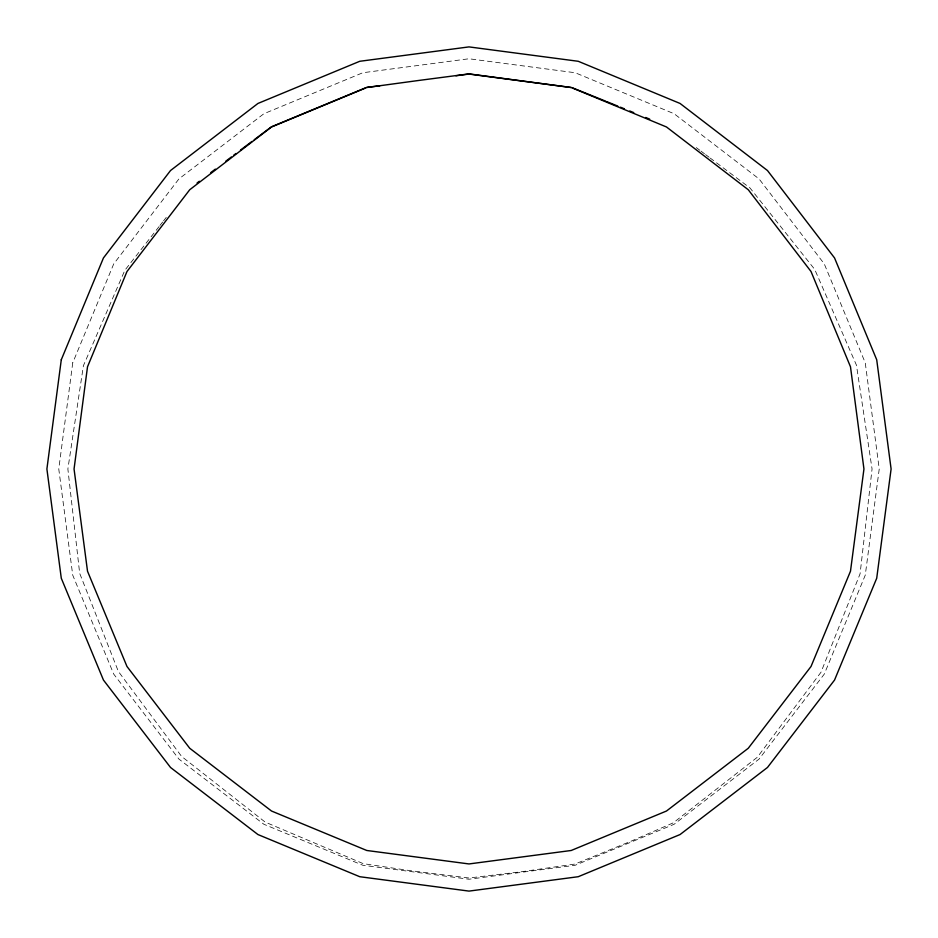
<?xml version="1.0" encoding="UTF-8"?>
<svg xmlns="http://www.w3.org/2000/svg" width="938" height="938" viewBox="0 0 938 938"><rect width="100%" height="100%" fill="white"/><g stroke="black" fill="none" stroke-linecap="round" stroke-linejoin="round"><path stroke-width="0.7" stroke-dasharray="4.69 3.52" d="M159.061 226.597L124.836 270.296L83.412 365.679L67.876 469L79.671 573.317L118.364 671.444L181.585 756.415L265.149 822.087L363.252 863.652L409.343 870.534L469 878.003L522.009 871.672L574.865 864.074L630.547 841.409L673.285 822.837L757.294 757.294L821.008 672.229L860.087 573.786L872.059 469L856.453 365.187L814.712 269.405L750.013 187.987L710.312 158.147M159.952 225.448L162.661 222.001M163.564 220.852L166.261 217.393M696.301 147.618L699.807 150.244M700.979 151.124L704.473 153.762M705.646 154.641L709.151 157.267M72.742 362.818L58.766 469L72.742 575.182L113.733 674.117L178.924 759.077L263.883 824.268L362.818 865.258L469 879.234L575.182 865.258L674.117 824.268L759.077 759.077L824.268 674.117L865.258 575.182L879.234 469L865.258 362.818L824.268 263.883L759.077 178.924L674.117 113.733L575.182 72.742L469 58.766L362.818 72.742L263.883 113.733L178.924 178.924L113.733 263.883L72.742 362.818"/><path stroke-width="1.41" d="M571.219 87.515L469 73.891L417.867 80.574L366.781 87.515L271.528 126.97L189.734 189.734L126.97 271.528L87.515 366.781L74.055 469L87.515 571.219L126.97 666.472L189.734 748.266L271.528 811.03L366.781 850.485L469 863.945L571.219 850.485L666.472 811.03L748.266 748.266L811.03 666.472L850.485 571.219L863.945 469L850.485 366.781L811.03 271.528L748.266 189.734L666.472 126.97L571.219 87.515L469 74.055L455.927 75.779M197.062 182.992L199.348 181.257M210.78 172.592L215.353 169.121M225.636 161.324L231.358 156.986M233.644 155.251L235.93 153.515M240.503 150.057L251.959 141.45M254.257 139.727L271.445 126.818L365.445 87.891M366.735 87.351L379.843 85.792M572.59 87.891L605.831 101.245M607.167 101.785L617.79 106.111M620.452 107.19L624.438 108.82M629.75 110.989L633.736 112.607M645.696 117.485L649.682 119.103M61.287 359.758L46.9 469L61.287 578.242L103.45 680.05L170.528 767.472L257.95 834.55L359.758 876.713L469 891.1L578.242 876.713L680.05 834.55L767.472 767.472L834.55 680.05L876.713 578.242L891.1 469L876.713 359.758L834.55 257.95L767.472 170.528L680.05 103.45L578.242 61.287L469 46.9L359.758 61.287L257.95 103.45L170.528 170.528L103.45 257.95L61.287 359.758"/></g></svg>
